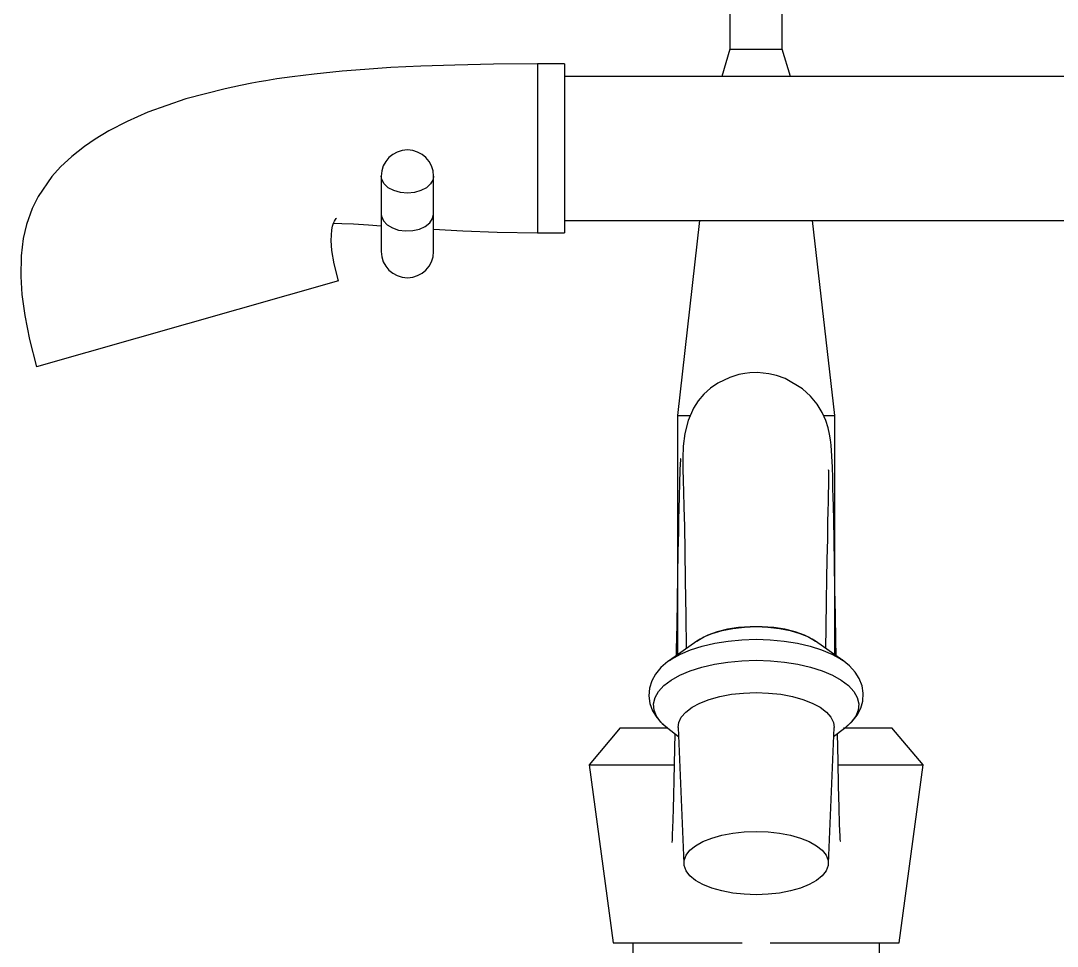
# Model space of a CAD drawing. Header units: millimetres. Extents: x 500 to 613, y 94 to 180.
# Drawn here: x 501.74 to 509.17, y 159.29 to 165.92 of the extents above; entities that cross this region are included whole.
import ezdxf

# ---------------------------------------------------------------- set-up
doc = ezdxf.new("R2010")
doc.units = ezdxf.units.MM
doc.layers.add('RUBINETTI', color=251, linetype='Continuous')

msp = doc.modelspace()

# ---------------------------------------------------------------- linework, layer by layer
at = {"layer": 'RUBINETTI'}
for p, q in [((506.8267, 165.9935), (506.8267, 165.7204)), ((507.2023, 165.7204), (507.2023, 165.9935)), ((506.8267, 165.7204), (506.7687, 165.5257)), ((506.8267, 165.7204), (507.0145, 165.7204)), ((507.0145, 165.7204), (507.2023, 165.7204)), ((507.2603, 165.5257), (507.2023, 165.7204)), ((504.2088, 165.576), (504.0465, 165.5628)), ((504.396, 165.5883), (504.2088, 165.576)), ((504.6105, 165.5989), (504.396, 165.5883)), ((504.8549, 165.6072), (504.6105, 165.5989)), ((505.1323, 165.6127), (504.8549, 165.6072)), ((505.4461, 165.6146), (505.1323, 165.6127)), ((505.6415, 165.6146), (505.4461, 165.6146)), ((505.4461, 165.6146), (505.4461, 164.4031)), ((505.6415, 165.6146), (505.6415, 164.4031)), ((503.5004, 165.4946), (503.452, 165.4864)), ((503.5784, 165.5071), (503.5004, 165.4946)), ((503.6883, 165.5229), (503.5784, 165.5071)), ((503.8449, 165.5424), (503.6883, 165.5229)), ((504.0465, 165.5628), (503.8449, 165.5424)), ((509.6864, 165.5257), (505.6415, 165.5257)), ((503.2077, 165.4375), (502.9269, 165.3637)), ((503.3169, 165.4609), (503.2077, 165.4375)), ((503.399, 165.4768), (503.3169, 165.4609)), ((503.452, 165.4864), (503.399, 165.4768)), ((502.9269, 165.3637), (502.6546, 165.2683)), ((502.505, 165.2024), (502.3741, 165.1344)), ((502.6546, 165.2683), (502.505, 165.2024)), ((502.3741, 165.1344), (502.2754, 165.0749)), ((502.2754, 165.0749), (502.1985, 165.0223)), ((502.1985, 165.0223), (502.1076, 164.9506)), ((502.1076, 164.9506), (502.0276, 164.8761)), ((502.0276, 164.8761), (501.966, 164.8081)), ((501.966, 164.8081), (501.8665, 164.6644)), ((504.327, 164.8103), (504.327, 164.5388)), ((504.3309, 164.7855), (504.327, 164.8103)), ((504.348, 164.7543), (504.3309, 164.7855)), ((504.3775, 164.7272), (504.348, 164.7543)), ((504.681, 164.7543), (504.6515, 164.7272)), ((504.6981, 164.7855), (504.681, 164.7543)), ((504.702, 164.8103), (504.6981, 164.7855)), ((504.702, 164.5388), (504.702, 164.8103)), ((504.4171, 164.7063), (504.3775, 164.7272)), ((504.4639, 164.6931), (504.4171, 164.7063)), ((504.5145, 164.6886), (504.4639, 164.6931)), ((504.5651, 164.6931), (504.5145, 164.6886)), ((504.6119, 164.7063), (504.5651, 164.6931)), ((504.6515, 164.7272), (504.6119, 164.7063)), ((501.8665, 164.6644), (501.8241, 164.5789)), ((501.8241, 164.5789), (501.783, 164.4628)), ((504.327, 164.5388), (504.327, 164.2697)), ((504.327, 164.5388), (504.3288, 164.5222)), ((504.6951, 164.5059), (504.702, 164.5388)), ((504.702, 164.2697), (504.702, 164.5388)), ((504.702, 164.5388), (504.702, 164.5388)), ((501.783, 164.4628), (501.7601, 164.3624)), ((503.9725, 164.4264), (503.9786, 164.4528)), ((503.9786, 164.4528), (503.9856, 164.4729)), ((503.9855, 164.4726), (504.0455, 164.471)), ((503.9856, 164.4729), (503.9928, 164.4881)), ((503.9928, 164.4881), (503.9993, 164.4989)), ((503.9993, 164.4989), (504.0043, 164.5058)), ((504.0043, 164.5058), (504.0071, 164.5093)), ((504.0071, 164.5093), (504.0071, 164.5096)), ((504.0455, 164.471), (504.1278, 164.4673)), ((504.1278, 164.4673), (504.2357, 164.4611)), ((504.2357, 164.4611), (504.327, 164.455)), ((504.3288, 164.5222), (504.3425, 164.4903)), ((504.3425, 164.4903), (504.3691, 164.462)), ((504.3691, 164.462), (504.4064, 164.4394)), ((504.6425, 164.4498), (504.6747, 164.4755)), ((504.6747, 164.4755), (504.6951, 164.5059)), ((505.6415, 164.492), (509.327, 164.492)), ((506.6093, 164.492), (506.4511, 163.0947)), ((507.5779, 163.0947), (507.4197, 164.492)), ((503.9671, 164.3498), (503.9725, 164.4264)), ((504.4064, 164.4394), (504.4517, 164.4241)), ((504.4517, 164.4241), (504.5017, 164.4174)), ((504.5017, 164.4174), (504.5527, 164.4196)), ((504.5527, 164.4196), (504.6008, 164.4307)), ((504.6008, 164.4307), (504.6425, 164.4498)), ((504.702, 164.4294), (504.911, 164.4174)), ((504.911, 164.4174), (505.1579, 164.4075)), ((505.1579, 164.4075), (505.4461, 164.4031)), ((505.4461, 164.4031), (505.6415, 164.4031)), ((501.7601, 164.3624), (501.7451, 164.24)), ((503.9727, 164.2768), (503.9671, 164.3498)), ((501.7451, 164.24), (501.7423, 164.0918)), ((503.9894, 164.1814), (503.9727, 164.2768)), ((504.0204, 164.0586), (503.9894, 164.1814)), ((501.7423, 164.0918), (501.751, 163.9611)), ((504.0204, 164.0586), (501.8563, 163.4429)), ((501.751, 163.9611), (501.7713, 163.8111)), ((501.7713, 163.8111), (501.8056, 163.6393)), ((501.8056, 163.6393), (501.8563, 163.4429)), ((506.8271, 163.3677), (506.7393, 163.3252)), ((506.8903, 163.387), (506.8271, 163.3677)), ((506.9335, 163.3955), (506.8903, 163.387)), ((506.9691, 163.3997), (506.9335, 163.3955)), ((507.0235, 163.4015), (506.9691, 163.3997)), ((507.1056, 163.3938), (507.0235, 163.4015)), ((507.16, 163.3814), (507.1056, 163.3938)), ((507.2231, 163.3591), (507.16, 163.3814)), ((507.348, 163.2848), (507.2231, 163.3591)), ((506.6878, 163.2899), (506.6403, 163.2476)), ((506.7393, 163.3252), (506.6878, 163.2899)), ((507.4037, 163.2336), (507.348, 163.2848)), ((506.5989, 163.1997), (506.565, 163.1474)), ((506.6403, 163.2476), (506.5989, 163.1997)), ((507.4515, 163.1754), (507.4037, 163.2336)), ((506.565, 163.1474), (506.5266, 163.0579)), ((507.4883, 163.1154), (507.4515, 163.1754)), ((507.5142, 163.058), (507.4883, 163.1154)), ((506.4511, 163.0947), (506.4511, 161.3787)), ((506.4511, 163.0947), (506.5395, 163.0947)), ((506.5266, 163.0579), (506.5037, 162.9647)), ((507.5032, 163.0947), (507.5779, 163.0947)), ((507.5313, 163.0056), (507.5142, 163.058)), ((507.5779, 161.3787), (507.5779, 163.0947)), ((507.5417, 162.9597), (507.5313, 163.0056)), ((506.5037, 162.9647), (506.4925, 162.8735)), ((507.5478, 162.9199), (507.5417, 162.9597)), ((507.552, 162.881), (507.5478, 162.9199)), ((506.4925, 162.8735), (506.4891, 162.7886)), ((507.5576, 162.8017), (507.552, 162.881)), ((506.4694, 162.7472), (506.4676, 162.7033)), ((506.4712, 162.7739), (506.4694, 162.7472)), ((506.4734, 162.7846), (506.4712, 162.7739)), ((506.4742, 162.7831), (506.4734, 162.7846)), ((506.4891, 162.7886), (506.4898, 162.712)), ((507.561, 162.7231), (507.5576, 162.8017)), ((506.4676, 162.7033), (506.4646, 162.6094)), ((506.4898, 162.712), (506.4921, 162.6291)), ((507.5353, 162.6982), (507.5331, 162.7037)), ((507.5363, 162.6788), (507.5353, 162.6982)), ((507.5366, 162.6545), (507.5363, 162.6788)), ((507.5634, 162.6475), (507.561, 162.7231)), ((506.4646, 162.6094), (506.4621, 162.5138)), ((506.4921, 162.6291), (506.4944, 162.5457)), ((507.5354, 162.58), (507.5362, 162.6178)), ((507.5362, 162.6178), (507.5366, 162.6545)), ((507.5654, 162.5742), (507.5634, 162.6475)), ((506.4944, 162.5457), (506.497, 162.4368)), ((507.5338, 162.5134), (507.5345, 162.5443)), ((507.5345, 162.5443), (507.5354, 162.58)), ((507.5671, 162.5064), (507.5654, 162.5742)), ((506.4621, 162.5138), (506.4601, 162.4259)), ((507.5314, 162.4118), (507.5328, 162.4731)), ((507.5328, 162.4731), (507.5338, 162.5134)), ((507.5684, 162.4463), (507.5671, 162.5064)), ((507.5706, 162.342), (507.5684, 162.4463)), ((506.4601, 162.4259), (506.4585, 162.3499)), ((506.497, 162.4368), (506.4999, 162.2977)), ((507.5296, 162.3258), (507.5314, 162.4118)), ((506.4585, 162.3499), (506.4568, 162.2605)), ((506.4999, 162.2977), (506.5031, 162.124)), ((507.5274, 162.2106), (507.5296, 162.3258)), ((507.5733, 162.2049), (507.5706, 162.342)), ((506.4568, 162.2605), (506.4541, 162.117)), ((507.5248, 162.0616), (507.5274, 162.2106)), ((507.5763, 162.0338), (507.5733, 162.2049)), ((506.4541, 162.117), (506.4511, 161.9453)), ((506.5031, 162.124), (506.5066, 161.9121)), ((507.5226, 161.9245), (507.5248, 162.0616)), ((507.5796, 161.8462), (507.5763, 162.0338)), ((506.4511, 161.9453), (506.448, 161.7689)), ((506.5066, 161.9121), (506.5104, 161.6574)), ((507.5201, 161.7626), (507.5226, 161.9245)), ((507.5829, 161.6627), (507.5796, 161.8462)), ((506.448, 161.7689), (506.4449, 161.5934)), ((507.5174, 161.5732), (507.5201, 161.7626)), ((506.5104, 161.6574), (506.5137, 161.423)), ((507.586, 161.4839), (507.5829, 161.6627)), ((506.4449, 161.5934), (506.4418, 161.4175)), ((506.8086, 161.5611), (506.7345, 161.5429)), ((506.7707, 161.5527), (506.8479, 161.568)), ((506.8885, 161.5735), (506.8086, 161.5611)), ((506.8479, 161.568), (506.93, 161.5774)), ((506.9721, 161.5798), (506.8885, 161.5735)), ((506.93, 161.5774), (507.0145, 161.5806)), ((507.0569, 161.5798), (506.9721, 161.5798)), ((507.0145, 161.5806), (507.099, 161.5774)), ((507.1405, 161.5735), (507.0569, 161.5798)), ((507.099, 161.5774), (507.1811, 161.568)), ((507.2205, 161.5611), (507.1405, 161.5735)), ((507.1811, 161.568), (507.2584, 161.5527)), ((507.2945, 161.5429), (507.2205, 161.5611)), ((507.5154, 161.423), (507.5174, 161.5732)), ((506.5894, 161.4767), (506.6392, 161.5061)), ((506.6125, 161.4916), (506.5894, 161.4767)), ((506.6685, 161.5196), (506.6125, 161.4916)), ((506.6392, 161.5061), (506.7004, 161.5319)), ((506.7345, 161.5429), (506.6685, 161.5196)), ((506.7004, 161.5319), (506.7707, 161.5527)), ((506.8131, 161.4771), (506.9128, 161.4864)), ((506.9128, 161.4864), (507.0145, 161.4895)), ((507.0145, 161.4895), (507.1162, 161.4864)), ((507.1162, 161.4864), (507.2159, 161.4771)), ((507.2584, 161.5527), (507.3286, 161.5319)), ((507.3605, 161.5196), (507.2945, 161.5429)), ((507.3286, 161.5319), (507.3898, 161.5061)), ((507.4165, 161.4916), (507.3605, 161.5196)), ((507.3898, 161.5061), (507.4397, 161.4767)), ((507.4397, 161.4767), (507.4165, 161.4916)), ((507.588, 161.3715), (507.586, 161.4839)), ((506.5894, 161.4767), (506.3932, 161.3377)), ((506.4418, 161.4175), (506.441, 161.3715)), ((506.4715, 161.3834), (506.5449, 161.4145)), ((506.5449, 161.4145), (506.6273, 161.4408)), ((506.6273, 161.4408), (506.7173, 161.4618)), ((506.7173, 161.4618), (506.8131, 161.4771)), ((507.2159, 161.4771), (507.3117, 161.4618)), ((507.3117, 161.4618), (507.4017, 161.4408)), ((507.4017, 161.4408), (507.4842, 161.4145)), ((507.6358, 161.3377), (507.4397, 161.4767)), ((507.4842, 161.4145), (507.5575, 161.3834)), ((506.4051, 161.3444), (506.3827, 161.3299)), ((506.3932, 161.3377), (506.4026, 161.3441)), ((506.4026, 161.3441), (506.4088, 161.3482)), ((506.4088, 161.3482), (506.4715, 161.3834)), ((506.8117, 161.3263), (506.9121, 161.3356)), ((506.9121, 161.3356), (507.0145, 161.3388)), ((507.0145, 161.3388), (507.1169, 161.3356)), ((507.1169, 161.3356), (507.2174, 161.3263)), ((507.5575, 161.3834), (507.6137, 161.3524)), ((507.6304, 161.3414), (507.6096, 161.3539)), ((507.6137, 161.3524), (507.6202, 161.3482)), ((507.6202, 161.3482), (507.6358, 161.3377)), ((507.683, 161.2995), (507.6304, 161.3414)), ((506.3325, 161.2863), (506.2939, 161.2396)), ((506.3827, 161.3299), (506.3325, 161.2863)), ((506.4676, 161.232), (506.5415, 161.2633)), ((506.5415, 161.2633), (506.6245, 161.2897)), ((506.6245, 161.2897), (506.7152, 161.3109)), ((506.7152, 161.3109), (506.8117, 161.3263)), ((507.2174, 161.3263), (507.3138, 161.3109)), ((507.3138, 161.3109), (507.4045, 161.2897)), ((507.4045, 161.2897), (507.4875, 161.2633)), ((507.4875, 161.2633), (507.5614, 161.232)), ((507.724, 161.2548), (507.683, 161.2995)), ((506.2668, 161.1907), (506.2507, 161.14)), ((506.2939, 161.2396), (506.2668, 161.1907)), ((506.3531, 161.1575), (506.4044, 161.1965)), ((506.4044, 161.1965), (506.4676, 161.232)), ((507.5614, 161.232), (507.6246, 161.1965)), ((507.6246, 161.1965), (507.6759, 161.1575)), ((507.7543, 161.2075), (507.724, 161.2548)), ((507.7742, 161.1568), (507.7543, 161.2075)), ((506.2507, 161.14), (506.2457, 161.083)), ((506.2898, 161.072), (506.3146, 161.1157)), ((506.3146, 161.1157), (506.3531, 161.1575)), ((507.6759, 161.1575), (507.7144, 161.1157)), ((507.7144, 161.1157), (507.7392, 161.072)), ((507.7831, 161.1026), (507.7742, 161.1568)), ((506.2457, 161.083), (506.2534, 161.0284)), ((506.279, 161.0272), (506.2898, 161.072)), ((506.6117, 161.0324), (506.679, 161.0585)), ((506.679, 161.0585), (506.7549, 161.0796)), ((506.7549, 161.0796), (506.8376, 161.0951)), ((506.8376, 161.0951), (506.9249, 161.1045)), ((506.9249, 161.1045), (507.0145, 161.1077)), ((507.0145, 161.1077), (507.1041, 161.1045)), ((507.1041, 161.1045), (507.1914, 161.0951)), ((507.1914, 161.0951), (507.2741, 161.0796)), ((507.2741, 161.0796), (507.3501, 161.0585)), ((507.3501, 161.0585), (507.4174, 161.0324)), ((507.7392, 161.072), (507.75, 161.0272)), ((507.7645, 160.9948), (507.7794, 161.0458)), ((507.7794, 161.0458), (507.7831, 161.1026)), ((506.2534, 161.0284), (506.2724, 160.9774)), ((506.2724, 160.9774), (506.3017, 160.9298)), ((506.2826, 160.9822), (506.279, 161.0272)), ((506.3005, 160.9378), (506.2826, 160.9822)), ((506.478, 160.9308), (506.5099, 160.9677)), ((506.5099, 160.9677), (506.5548, 161.0018)), ((506.5548, 161.0018), (506.6117, 161.0324)), ((507.4174, 161.0324), (507.4742, 161.0018)), ((507.4742, 161.0018), (507.5191, 160.9677)), ((507.5191, 160.9677), (507.551, 160.9308)), ((507.7464, 160.9822), (507.7286, 160.9378)), ((507.7385, 160.9457), (507.7645, 160.9948)), ((507.75, 161.0272), (507.7464, 160.9822)), ((506.3322, 160.895), (506.3005, 160.9378)), ((506.3017, 160.9298), (506.3416, 160.8849)), ((506.3772, 160.8545), (506.3322, 160.895)), ((506.456, 160.8582), (506.46, 160.8922)), ((506.46, 160.8922), (506.478, 160.9308)), ((507.551, 160.9308), (507.569, 160.8922)), ((507.569, 160.8922), (507.573, 160.8582)), ((507.6968, 160.895), (507.6518, 160.8545)), ((507.6522, 160.8548), (507.7012, 160.8988)), ((507.7286, 160.9378), (507.6968, 160.895)), ((507.7012, 160.8988), (507.7385, 160.9457)), ((506.0405, 160.8551), (505.8181, 160.5901)), ((506.0405, 160.8551), (506.3737, 160.8551)), ((506.3416, 160.8849), (506.3791, 160.8541)), ((506.3804, 160.8521), (506.3772, 160.8545)), ((506.3804, 160.8521), (506.4587, 160.7938)), ((506.431, 160.8144), (506.429, 160.7067)), ((506.456, 160.8582), (506.4968, 159.8811)), ((507.5322, 159.8811), (507.573, 160.8582)), ((507.5703, 160.7938), (507.6482, 160.8518)), ((507.6017, 160.6162), (507.598, 160.8144)), ((507.6411, 160.8551), (507.9885, 160.8551)), ((507.6443, 160.8495), (507.6522, 160.8548)), ((507.6518, 160.8545), (507.6482, 160.8518)), ((508.2109, 160.5901), (507.9885, 160.8551)), ((506.429, 160.7067), (506.4244, 160.4797)), ((505.8181, 160.5901), (505.9901, 159.3125)), ((505.8181, 160.5901), (506.4249, 160.5901)), ((507.6056, 160.4359), (507.6017, 160.6162)), ((507.6057, 160.5901), (508.2109, 160.5901)), ((508.0389, 159.3125), (508.2109, 160.5901)), ((506.4244, 160.4797), (506.4219, 160.3706)), ((506.4219, 160.3706), (506.4194, 160.2772)), ((507.6094, 160.2853), (507.6056, 160.4359)), ((506.4194, 160.2772), (506.4169, 160.194)), ((507.6132, 160.1623), (507.6094, 160.2853)), ((506.4169, 160.194), (506.4149, 160.1384)), ((507.6166, 160.0775), (507.6132, 160.1623)), ((506.4131, 160.0907), (506.4114, 160.0529)), ((506.4149, 160.1384), (506.4131, 160.0907)), ((506.6965, 160.0645), (506.7681, 160.085)), ((506.7681, 160.085), (506.8464, 160.1001)), ((506.8464, 160.1001), (506.9293, 160.1093)), ((506.9293, 160.1093), (507.0145, 160.1124)), ((507.0145, 160.1124), (507.0997, 160.1093)), ((507.0997, 160.1093), (507.1826, 160.1001)), ((507.1826, 160.1001), (507.261, 160.085)), ((507.261, 160.085), (507.3325, 160.0645)), ((507.6175, 160.0572), (507.6166, 160.0775)), ((506.4114, 160.0529), (506.4105, 160.0319)), ((506.4105, 160.0319), (506.4107, 160.0329)), ((506.5403, 159.9765), (506.581, 160.0095)), ((506.581, 160.0095), (506.6336, 160.0391)), ((506.6336, 160.0391), (506.6965, 160.0645)), ((507.3325, 160.0645), (507.3955, 160.0391)), ((507.3955, 160.0391), (507.448, 160.0095)), ((507.448, 160.0095), (507.4887, 159.9765)), ((507.6183, 160.0417), (507.6175, 160.0572)), ((507.618, 160.043), (507.6183, 160.0417)), ((506.4985, 159.904), (506.5126, 159.941)), ((506.5126, 159.941), (506.5403, 159.9765)), ((507.4887, 159.9765), (507.5165, 159.941)), ((507.5165, 159.941), (507.5305, 159.904)), ((506.4985, 159.8665), (506.4985, 159.904)), ((506.5126, 159.8295), (506.4985, 159.8665)), ((507.5305, 159.8665), (507.5165, 159.8295)), ((507.5305, 159.904), (507.5305, 159.8665)), ((506.5403, 159.794), (506.5126, 159.8295)), ((506.581, 159.761), (506.5403, 159.794)), ((507.4887, 159.794), (507.448, 159.761)), ((507.5165, 159.8295), (507.4887, 159.794)), ((506.6336, 159.7314), (506.581, 159.761)), ((506.6965, 159.706), (506.6336, 159.7314)), ((506.7681, 159.6855), (506.6965, 159.706)), ((507.3325, 159.706), (507.261, 159.6855)), ((507.3955, 159.7314), (507.3325, 159.706)), ((507.448, 159.761), (507.3955, 159.7314)), ((506.8464, 159.6704), (506.7681, 159.6855)), ((506.9293, 159.6612), (506.8464, 159.6704)), ((507.0145, 159.6581), (506.9293, 159.6612)), ((507.0997, 159.6612), (507.0145, 159.6581)), ((507.1826, 159.6704), (507.0997, 159.6612)), ((507.261, 159.6855), (507.1826, 159.6704)), ((505.9901, 159.3125), (506.9143, 159.3125)), ((506.1296, 159.3125), (506.1296, 158.496)), ((507.1142, 159.3125), (508.0389, 159.3125)), ((507.8994, 158.496), (507.8994, 159.3125))]:
    msp.add_line(p, q, dxfattribs=at)
for centre, start, end in [((504.5145, 164.8103), 0, 180), ((504.5145, 164.2697), 180, 0)]:
    msp.add_arc(centre, 0.1875, start, end, dxfattribs=at)

doc.saveas('drawing.dxf')
